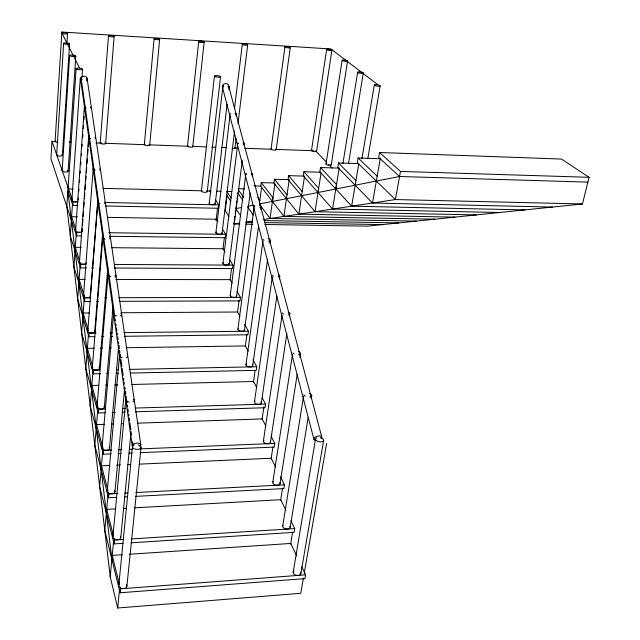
<?xml version="1.0" encoding="UTF-8"?>
<svg xmlns="http://www.w3.org/2000/svg" width="640" height="640" viewBox="0 0 640 640"><rect width="100%" height="100%" fill="white"/><g stroke="black" fill="none" stroke-linecap="round" stroke-linejoin="round"><path stroke-width="0.96" d="M55.984 141.512L51.992 141.368L50.936 158.784L76.584 235.856L81.576 235.92M55.104 141.32L61.8 32.968M56.648 154.928L63.64 43.288M66.904 43.496L67.536 33.56A2.888 0.632 5.4 0 0 63.384 32.576A2.888 0.632 5.4 0 0 63.08 33.656A2.888 0.632 5.4 0 0 67.536 33.56M62.368 155.448L69.576 43.896A2.984 0.68 5.3 0 0 65.28 42.864A2.984 0.68 5.3 0 0 64.968 44.016A2.984 0.68 5.3 0 0 69.576 43.896M62.168 170.752L69.648 55.456M68.096 171.28L75.808 56.08A3.096 0.736 5.3 0 0 71.336 54.992A3.096 0.736 5.3 0 0 71.04 56.24A3.096 0.736 5.3 0 0 75.808 56.08M68.104 187.496L66.824 206.536L110.216 576.752L117.688 608L300.792 593.304L303.424 578.024M68.112 187.784L76.144 68.6M71.872 200.456L80.288 78.384M72.464 204.184L70.28 235.992L80.488 267.864L86.488 267.888M77.848 205.424L72.864 205.328L73.104 201.808L51.992 141.368M81.984 77.176L82.536 69.24A3.216 0.792 5.3 0 0 77.88 68.088A3.216 0.792 5.3 0 0 77.6 69.44A3.216 0.792 5.3 0 0 82.536 69.24M75.568 230.832L84.352 107.088M78.256 200.008L78.4 198.024M78.896 191.08L79.032 189.096M79.528 182.16L79.672 180.176M80.16 173.232L80.304 171.248M80.8 164.312L80.936 162.328M81.432 155.384L81.576 153.4M82.072 146.464L82.208 144.48M82.704 137.536L82.912 134.56M83.336 128.616L83.552 125.64M83.976 119.688L84.184 116.712M84.608 110.768L84.824 107.792M86.728 81.016L86.864 79.032M76.176 234.616L73.888 266.816L84.584 301.448L90.568 301.432M76.584 235.856L76.84 232.296L81.832 232.368M79.44 262.664L88.616 137.232M82.032 231.368L82.248 228.376M82.464 225.384L82.904 219.4M83.128 216.408L83.488 211.424M83.784 207.44L84.144 202.448M84.44 198.464L84.808 193.48M85.096 189.488L85.464 184.504M85.752 180.52L86.048 176.528M86.336 172.536L86.704 167.552M87 163.568L87.36 158.584M87.656 154.592L88.016 149.608M88.24 146.616L88.608 141.632M88.896 137.64L89.04 135.648M80.056 266.512L77.672 299.112L88.888 336.736L94.856 336.664M80.488 267.864L80.752 264.256L80.144 262.376M83.504 296.072L93.264 167.712M84.136 299.984L81.648 332.976L93.416 373.864L100.408 373.712M84.584 301.448L84.864 297.8L79.128 279.368L85.088 279.384M100.216 142.944L108.488 35.896M90.28 296.592L97.784 200.336M87.776 331.176L97.832 202.32M87.096 351.912L88.416 335.144M94.352 348.216L87.4 348.32L85.816 368.536L98.184 412.968L105.176 412.752M88.888 336.736L89.184 333.04L96.144 332.968M105.664 143.448L114.128 36.48A2.832 0.624 5.8 0 0 109.96 35.504A2.832 0.624 5.8 0 0 109.832 36.576A2.832 0.624 5.8 0 0 114.128 36.48M94.72 331.68L102.696 232.648M92.264 368.096L102.816 237.52M92.92 372.12L90.192 405.912L103.216 454.216L111.168 453.888M93.416 373.864L93.72 370.12L99.688 370M99.384 368.584L107.776 268.008M97 406.984L108.072 274.688M97.664 411.072L94.808 445.256L108.536 497.792L116.504 497.376M98.184 412.968L98.504 409.184L91.856 385.464L98.84 385.296M104.304 407.456L112.984 307.088M115.56 277.272L115.736 275.288M101.992 448L113.64 313.992M102.664 452.16L99.664 486.72L114.16 543.904L123.104 543.328M103.216 454.216L103.552 450.392L96.544 424.576L104.528 424.304M109.488 448.456L118.752 345.32M121.336 316.56L121.512 314.584M107.256 491.328L119.536 355.632M106.352 513.104L107.944 495.552M115.664 508.864L106.712 509.36L104.792 530.488L120.12 592.76L304.92 578.624L305.576 574.84L301.784 566.76M108.536 497.792L108.888 493.928L108.392 492.048M144.336 144.528L154.112 38.752M114.968 491.76L124.496 389.84M149.696 145.024L159.656 39.328M112.84 537.168L125.792 399.816M110.216 576.752L113.536 541.456M114.16 543.904L114.528 539.992L114.04 538.072M120.76 537.568L130.84 434.16M118.744 585.736L132.44 446.776M117.688 608L119.456 590.088M120.12 592.76L120.512 588.816L120.04 586.904M126.904 586.112L141.04 447.296M187.496 146.08L198.704 41.552M192.776 146.568L204.168 42.12M201.384 191.056L214.456 76.088M207.248 191.568L220.544 76.696M209.2 203.4L222.952 85.76M215.184 204.12L227.088 104.168M228.832 89.504L229.208 86.384M216.048 220.632L217.552 208.128M215.592 199.976L218.784 204.888L218.384 208.272L105.752 205.992M215.904 232.568L230.024 115.416M234.536 108.104L242.32 44.168M222.008 233.52L234.568 131.128M236.384 116.36L236.624 114.392M227.056 195.736L225.216 210.744L229.016 216.528M234.92 148.232L236.136 138.392M237.96 123.64L247.68 44.96A2.72 0.584 7.3 0 0 243.92 43.888A2.72 0.584 7.3 0 0 243.392 44.848A2.72 0.584 7.3 0 0 247.68 44.96M222.96 249.2L224.4 237.52M222.544 229.296L225.696 234.32L225.264 237.744L109.512 236.28M222.896 263.296L237.784 143.592M239.88 224.064L233.896 223.968L234.256 221.088M234.504 219.176L234.864 216.296M235.232 213.416L235.592 210.544M236.224 205.744L235.856 208.656L240.768 215.864M236.472 203.808L236.84 200.896M237.088 198.96L237.456 196.048M229.144 264.28L242.288 160.408M244.168 145.568L244.416 143.592M230.064 280.088L231.568 268.272M229.456 259.4L232.92 265.12L232.472 268.592L114.488 268.024M230.224 295.488L245.8 174.2M236.616 296.504L250.152 192.976M252.344 176.216L252.6 174.24M237.48 312.616L239.088 300.424M237.04 291.48L240.488 297.384L240.024 300.896L119.456 301.328M237.904 329.248L254.216 206.384M274.16 182.968L261.248 182.624L260.76 186.272L283.92 216.408L434.84 219.192M259.488 203.104L261.632 187.4M244.456 330.304L258.656 225.28M260.8 209.424L261.2 206.456M271.072 148.928L284.944 46.84M245.272 346.528L246.952 334.2M244.656 324.544L248.424 331.224L247.944 334.776L124.68 336.296M245.968 364.688L262.944 241.224M276.192 149.704L290.256 47.624A2.688 0.576 7.7 0 0 286.456 46.56A2.688 0.576 7.7 0 0 286.088 47.52A2.688 0.576 7.7 0 0 290.256 47.624M289.384 179.688L274.432 179.264L273.912 183.048L298.864 214.144L454.832 217.128M416.24 221.112L270.048 218.504L272.944 197.696L261.248 182.624M272.448 201.48L274.848 184.216M252.688 365.784L267.624 259.112M269.84 243.312L270.256 240.344M253.456 382.128L255.08 370.608M252.968 359.816L256.76 366.76L256.256 370.352L130.384 373.064M254.448 401.952L272.28 276.88M304.552 176.12L288.624 175.656L288.056 179.584L315.032 211.704L476.384 214.904M283.92 216.408L289.064 180.792M261.336 403.08L276.928 295.752M279.36 279.008L279.792 276.056M262.056 419.528L263.904 406.912M262.312 398.024L265.528 404.112L264.992 407.744L135.144 411.808M263.368 441.168L281.984 315.496M320.88 172.272L303.928 171.752L303.328 175.848L332.568 209.056L499.68 212.504M298.864 214.144L304.416 177.088M311.52 150.384L326.648 49.456M270.44 442.344L286.888 333.368M289.408 316.68L289.848 313.736M316.6 151.152L331.904 50.232A2.656 0.56 8.1 0 0 328.064 49.176A2.656 0.56 8.1 0 0 327.856 50.128A2.656 0.56 8.1 0 0 331.904 50.232M271.104 458.88L272.896 447.104M271.16 436.424L274.752 443.424L274.192 447.096L140 452.688M339.384 168.128L320.504 167.536L319.848 171.808L351.648 206.168L524.952 209.896M272.768 482.496L292.528 354.288M315.032 211.704L318.64 188.28L303.928 171.752M318.024 192.544L321.032 173.088M326.008 164.016L342.144 60.28M280.04 483.72L297.232 374.264M299.864 357.496L300.48 353.552M331.256 164.808L347.584 61.08A2.744 0.6 8.3 0 0 343.584 59.968A2.744 0.6 8.3 0 0 343.424 60.992A2.744 0.6 8.3 0 0 347.584 61.08M280.608 500.496L282.536 488.328M280.504 476.88L284.472 484.864L283.88 488.576L135.432 496.384M358.48 163.616L338.496 162.96L337.784 167.416L372.504 203.016L552.44 207.056M332.568 209.056L336.48 184.608L320.504 167.536M335.816 189.056L339.072 168.736M282.696 526.112L303.544 396.368M342.944 163.384L357.656 72.2M348.56 163.232L363.288 73.032M290.168 527.392L308.192 417.312M311.248 398.64L311.728 395.688M290.664 544.232L292.688 531.936M290.928 520.72L294.728 528.6L294.112 532.352L131.056 542.816M380 158.72L358.104 157.968L357.328 162.632L395.392 199.552L582.472 203.96L589.064 177.296L561.528 159.064L379.552 152.504L378.704 157.4L399.576 176.504L587.88 182.104M351.648 206.168L358.736 164M361.936 158.8L374.304 85.008M293.184 572.224L315.544 439.016M367.8 158.68L380.152 85.872M300.88 573.552L323.656 440.36M304.264 573.176L326.6 443.568M372.504 203.016L380.248 158.808M379.552 152.504L400.496 171.424L395.392 199.552L263.44 219.504M235.84 208.624L241.72 207.472M247.6 206.312L253.488 205.16M399.576 176.504L259.368 204.008L270.048 218.504M233.896 223.968L239.808 223.072M245.712 222.184L252.608 221.144M582.472 203.96L367.488 226.144L264.8 224.472M120.512 588.816L305.576 574.84M122.216 554.744L112.24 555.408L119.328 584.04M129.2 554.272L290.832 543.44L296.736 556M114.528 539.992L123.488 539.424M131.456 538.92L294.728 528.6M123.624 508.424L126.608 508.256M134.56 507.816L280.776 499.712L285.848 510.216M108.888 493.928L117.864 493.464M124.848 493.104L127.84 492.944M135.824 492.536L284.472 484.864M124.472 496.96L127.464 496.8M109.48 465.456L101.488 465.816L107.904 490.176M116.472 465.144L120.464 464.968M127.448 464.656L130.448 464.528M139.432 464.128L271.232 458.256L275.648 467.128M118.128 453.6L121.112 453.472M129.064 453.144L132.048 453.016M103.552 450.392L111.52 450.064M118.488 449.784L121.472 449.664M129.432 449.336L132.416 449.216M140.384 448.896L274.752 443.424M111.512 424.064L113.504 423.992M121.488 423.72L123.488 423.656M137.456 423.176L262.184 418.912L265.776 425.912M112.168 412.528L115.168 412.44M122.16 412.216L125.152 412.12M98.504 409.184L105.464 408.976M122.368 408.456L125.352 408.368M135.288 408.064L265.528 404.112M105.832 385.12L107.824 385.072M114.816 384.904L117.808 384.832M131.784 384.488L253.576 381.512L256.792 387.592M106.408 373.584L108.4 373.536M116.392 373.368L118.392 373.328M116.584 369.648L118.576 369.608M129.512 369.384L256.76 366.76M100.312 348.12L102.304 348.096M109.256 347.984L111.248 347.96M126.152 347.728L245.384 345.92L248.232 351.128M110.08 332.808L112.072 332.784M124.016 332.648L248.424 331.224M101.816 336.576L103.8 336.552M110.76 336.472L112.744 336.448M89.136 312.96L83.16 313L88.032 329.224M112.056 312.816L114.048 312.8M121.016 312.752L237.584 312.008L239.944 316.184M96.544 301.408L98.536 301.4M84.864 297.8L90.848 297.784M104.816 297.744L106.808 297.744M118.784 297.712L240.488 297.384M115.888 279.44L230.144 279.656L232.112 283.04M91.488 267.912L93.488 267.928M80.752 264.256L85.728 264.288M114.568 264.448L232.92 265.12M81.272 247.376L75.28 247.312L79.536 260.496M111.224 247.672L223.032 248.768L225.008 252.04M108.808 232.728L225.696 234.32M246.128 222.288L252.112 222.384M265.064 222.608L382.68 224.576M245.856 224.16L252.84 224.28M77.6 216.824L71.616 216.72L75.92 229.552M107.52 217.352L216.24 219.24L217.816 221.752M264.144 220.576L398.896 222.904M73.104 201.808L78.096 201.912M105.032 202.48L218.784 204.888M238.488 188.696L244.48 188.848M103.016 188.36L201.912 190.792M206.744 190.912L210.896 191.016M216.888 191.16L220.88 191.256M231.864 191.528L226.752 191.408L231.224 197.92M253.952 185.88L260.944 186.064M400.496 171.424L589.064 177.296M68.968 141.976L70.96 142.048M95.92 142.944L101.912 143.16M104.904 143.264L144.84 144.696M148.832 144.84L188.768 146.272M192.768 146.416L206.744 146.92M211.736 147.096L215.728 147.24M221.72 147.456L226.712 147.632M234.696 147.92L237.696 148.024M244.68 148.28L271.64 149.248M275.632 149.392L313.568 150.752M377.408 84.368L330.976 48.968L61.376 32L79.424 67.76M358.104 157.968L377.168 176.232M338.496 162.96L355.912 180.608M315.568 150.824L326.608 162.312M328.68 164.464L332.136 168.056M288.624 175.656L302.208 191.672M274.432 179.264L287.024 194.8M257.56 197.312L259.856 200.392M238.616 190.248L243.704 197.368M237.624 192.864L242.784 200.16M247.776 207.208L253.296 215M226.344 194.696L230.896 201.376M209.736 190.984L210.808 192.624M72.864 205.328L67.88 190.928L111.872 559.256M87.4 348.32L92.624 366.328M228.424 85.176L321.808 437.152M222.36 86.904L313.92 439.304M106.712 509.36L113.552 536.16M87.088 78.352L140.816 444.784M81.168 78.584L114.208 312.04M114.488 314.016L114.904 316.984M115.184 318.96L115.464 320.944M115.888 323.912L116.168 325.888M116.448 327.864L116.864 330.832M117.152 332.808L117.432 334.792M117.712 336.768L118.128 339.736M118.408 341.712L118.688 343.696M118.968 345.672L119.392 348.64M119.672 350.616L119.952 352.592M120.232 354.576L120.648 357.544M120.928 359.52L121.912 366.448M122.192 368.424L123.168 375.344M123.592 378.312L123.872 380.296M124.152 382.272L124.432 384.248M124.848 387.216L125.128 389.192M125.408 391.176L125.832 394.144M126.112 396.12L126.392 398.096M126.672 400.08L127.088 403.048M127.368 405.024L127.648 407M127.928 408.984L128.352 411.944M128.632 413.928L128.912 415.904M129.192 417.88L129.608 420.848M129.888 422.832L130.872 429.752M131.152 431.728L131.568 434.696M132.552 441.624L133.112 445.584M80.544 79.096L132.28 446.104M330.92 164.328A2.656 0.8 8.6 0 1 330.136 165.28A2.656 0.8 8.6 0 1 326.632 164.664A2.656 0.8 8.6 0 1 326.744 163.592M316.288 150.704A2.568 0.752 8.3 0 1 315.56 151.584A2.568 0.752 8.3 0 1 312.224 151.048A2.568 0.752 8.3 0 1 312.072 150.024M275.656 149.096A2.592 0.768 7.7 0 1 275.344 150.112A2.592 0.768 7.7 0 1 271.832 149.648A2.592 0.768 7.7 0 1 271.68 148.568M234.576 147.688A2.624 0.784 7.1 0 1 234.512 148.52A2.624 0.784 7.1 0 1 232.008 148.584M192.328 146.096A2.656 0.8 6.5 0 1 191.968 147.096A2.656 0.8 6.5 0 1 188.568 146.808A2.656 0.8 6.5 0 1 187.784 145.72M149.416 144.632A2.696 0.816 5.8 0 1 148.52 145.592A2.696 0.816 5.8 0 1 145.016 145.136A2.696 0.816 5.8 0 1 144.984 144.056M105.296 142.968A2.736 0.832 5.1 0 1 104.616 143.992A2.736 0.832 5.1 0 1 101.032 143.64A2.736 0.832 5.1 0 1 100.752 142.52M57.936 142.432A2.784 0.848 4.5 0 1 55.392 141.024M61.704 154.76A2.872 0.904 4.4 0 1 61.488 155.984A2.872 0.904 4.4 0 1 57.568 155.728A2.872 0.904 4.4 0 1 57.264 154.472M67.584 170.632A2.976 0.976 4.4 0 1 67.192 171.856A2.976 0.976 4.4 0 1 63.376 171.68A2.976 0.976 4.4 0 1 62.472 170.4M73.184 188.984A3.088 1.048 4.3 0 1 69.056 188.664A3.088 1.048 4.3 0 1 68.76 187.24M207 191.192A2.952 0.992 6.7 0 1 205.92 192.312A2.952 0.992 6.7 0 1 202.152 191.768A2.952 0.992 6.7 0 1 202 190.456M315.76 440.44A4.088 2.088 -14.5 0 1 314.472 437.736A4.088 2.088 -14.5 0 1 319.976 436.016A4.088 2.088 -14.5 0 1 321.248 438.72M223.056 87.88A3.152 2.368 -15 0 1 223.08 84.688A3.152 2.368 -15 0 1 227.176 83.872A3.152 2.368 -15 0 1 228.12 86.872M132.784 446.984A4.32 2.272 -9.6 0 1 134.008 443.896A4.32 2.272 -9.6 0 1 139.592 443.456A4.32 2.272 -9.6 0 1 139.944 446.416M80.976 80.096A3.296 2.52 -5.4 0 1 83.736 76.192A3.296 2.52 -5.4 0 1 86.736 79.76M320.232 437.648A4.112 2.128 10.6 0 1 323.4 440.976A4.112 2.128 10.6 0 1 317.416 441.208A4.112 2.128 10.6 0 1 316.696 437.792M300.44 572.16A3.904 2.44 11.8 0 1 299.272 575.184A3.904 2.44 11.8 0 1 294.208 574.224A3.904 2.44 11.8 0 1 294.056 570.952M309.592 393.544A3.992 1.936 9.8 0 1 311.736 395.544A3.992 1.936 9.8 0 1 309.672 397.016M305.304 396.24A3.992 1.936 9.8 0 1 303.88 394.784M289.904 526.32A3.792 2.24 10.6 0 1 286.232 529A3.792 2.24 10.6 0 1 283.128 525.288M298.432 351.592A3.872 1.76 9.2 0 1 300.488 353.424A3.872 1.76 9.2 0 1 298.448 354.736M294.216 353.992A3.872 1.76 9.2 0 1 292.904 352.832M279.8 482.736A3.688 2.056 9.7 0 1 278.28 485.112A3.688 2.056 9.7 0 1 273.616 484.128A3.688 2.056 9.7 0 1 273.632 481.44M288.216 312.072A3.76 1.592 8.6 0 1 288.16 314.752M283.736 314.08A3.76 1.592 8.6 0 1 282.424 312.864M270.216 441.44A3.584 1.888 9 0 1 266.48 443.608A3.584 1.888 9 0 1 263.992 440.328M278.224 274.536A3.664 1.448 8.2 0 1 278.12 276.96M273.544 276.176A3.664 1.448 8.2 0 1 272.56 275.2M260.84 401.928A3.496 1.736 8.4 0 1 260.08 404.12A3.496 1.736 8.4 0 1 255.52 403.536A3.496 1.736 8.4 0 1 255.072 401.192M268.448 238.848A3.56 1.312 7.9 0 1 268.608 241.144M263.928 240.272A3.56 1.312 7.9 0 1 263.2 239.376M252.496 365.024A3.408 1.6 8 0 1 251 366.824A3.408 1.6 8 0 1 246.696 365.968A3.408 1.6 8 0 1 246.808 363.896M259.768 205.184A3.472 1.192 7.6 0 1 259.584 207.16M255.024 206.32A3.472 1.192 7.6 0 1 254.328 205.504M244.16 329.464A3.32 1.472 7.6 0 1 241.04 331.24A3.32 1.472 7.6 0 1 238.328 328.728M251.224 173.08A3.384 1.08 7.4 0 1 251.28 174.84M246.776 174.176A3.384 1.08 7.4 0 1 245.904 173.32M236.448 295.864A3.24 1.352 7.4 0 1 233.112 297.32A3.24 1.352 7.4 0 1 230.648 295.016M243.088 142.528A3.304 0.976 7.3 0 1 243.112 144.112M238.512 143.368A3.304 0.976 7.3 0 1 237.888 142.792M228.744 263.448A3.168 1.24 7.1 0 1 227.952 264.984A3.168 1.24 7.1 0 1 223.808 264.448A3.168 1.24 7.1 0 1 223.504 262.776M235.072 113.336A3.224 0.88 7.1 0 1 235.328 114.848M230.848 114.136A3.224 0.88 7.1 0 1 230.248 113.6M221.76 232.864A3.096 1.136 7 0 1 220.672 234.176A3.096 1.136 7 0 1 216.712 233.6A3.096 1.136 7 0 1 216.504 232.096M228.2 85.736A3.152 0.792 7 0 1 228.16 86.912M223.728 86.328A3.152 0.792 7 0 1 223.032 85.544M214.664 203.312A3.032 1.048 6.8 0 1 214.256 204.648A3.032 1.048 6.8 0 1 210.296 204.272A3.032 1.048 6.8 0 1 209.64 202.84M86.704 78.712A3.304 0.84 5.3 0 1 86.392 79.392M82.152 79.352A3.304 0.84 5.3 0 1 80.96 77.976M77.72 201.488A3.168 1.112 4.3 0 1 73.36 201.568A3.168 1.112 4.3 0 1 72.344 199.968M90.472 107.096A3.384 0.936 5.1 0 1 90.608 108.136M86.272 108.144A3.384 0.936 5.1 0 1 85.04 106.624M81.872 230.92A3.24 1.208 4.2 0 1 78.576 232.296A3.24 1.208 4.2 0 1 75.888 230.392M95.072 137.28A3.464 1.04 5 0 1 95.032 138.328M90.6 138.384A3.464 1.04 5 0 1 89.312 136.704M85.976 262.832A3.32 1.32 4 0 1 82.544 264.24A3.32 1.32 4 0 1 79.632 262.296M99.712 168.912A3.552 1.152 4.9 0 1 99.488 170.168M95.152 170.192A3.552 1.152 4.9 0 1 93.816 168.344M89.992 295.928A3.4 1.44 3.9 0 1 88.76 297.648A3.4 1.44 3.9 0 1 84.416 297.184A3.4 1.44 3.9 0 1 84.192 295.312M104.6 202.224A3.648 1.28 4.8 0 1 104.592 203.512M99.936 203.688A3.648 1.28 4.8 0 1 98.344 201.752M94.416 330.952A3.48 1.576 3.8 0 1 91.032 332.992A3.48 1.576 3.8 0 1 88.272 330.456M109.76 237.336A3.744 1.416 4.7 0 1 109.552 238.88M104.992 239.008A3.744 1.416 4.7 0 1 103.328 236.88M98.912 367.64A3.568 1.712 3.7 0 1 98.096 369.776A3.568 1.712 3.7 0 1 93.504 369.528A3.568 1.712 3.7 0 1 92.776 367.304M115.376 274.56A3.84 1.568 4.6 0 1 114.76 276.232M110.696 276.4A3.84 1.568 4.6 0 1 108.816 273.856M103.976 406.6A3.664 1.872 3.6 0 1 100.448 409.088A3.664 1.872 3.6 0 1 97.512 406.12M120.96 313.616A3.952 1.728 4.5 0 1 120.52 315.632M116.344 315.864A3.952 1.728 4.5 0 1 114.168 313.208M109.144 447.52A3.76 2.04 3.5 0 1 107.856 450.016A3.76 2.04 3.5 0 1 103.032 449.536A3.76 2.04 3.5 0 1 102.72 446.888M127.056 355.144A4.064 1.912 4.5 0 1 126.336 357.496M122.336 357.672A4.064 1.912 4.5 0 1 120.072 354.752M114.608 490.744A3.864 2.232 3.4 0 1 110.936 493.776A3.864 2.232 3.4 0 1 107.784 490.288M133.52 399.192A4.184 2.112 4.5 0 1 132.808 401.808M129.104 402.112A4.184 2.112 4.5 0 1 126.328 398.832M120.384 536.464A3.968 2.44 3.3 0 1 119.064 539.464A3.968 2.44 3.3 0 1 113.968 538.976A3.968 2.44 3.3 0 1 113.592 535.824M138.016 444.88A4.312 2.336 4.6 0 1 140.496 448.392A4.312 2.336 4.6 0 1 133.92 448.656A4.312 2.336 4.6 0 1 134.136 445.032M126.32 584.672A4.08 2.664 3.3 0 1 125.488 588.04A4.08 2.664 3.3 0 1 120.232 587.904A4.08 2.664 3.3 0 1 119.288 584.488M375.504 85.752A2.96 0.688 8.8 0 0 380.136 85.936A2.96 0.688 8.8 0 0 376.048 84.632A2.96 0.688 8.8 0 0 375.504 85.752M358.776 72.896A2.848 0.64 8.5 0 0 363.272 73.096A2.848 0.64 8.5 0 0 359.368 71.864A2.848 0.64 8.5 0 0 358.776 72.896M199.952 42.176A2.752 0.6 6.8 0 0 204.168 42.176A2.752 0.6 6.8 0 0 200.192 41.152A2.752 0.6 6.8 0 0 199.952 42.176M155.296 39.384A2.792 0.616 6.3 0 0 159.648 39.384A2.792 0.616 6.3 0 0 155.712 38.36A2.792 0.616 6.3 0 0 155.296 39.384M215.88 76.848A3.072 0.752 6.9 0 0 220.552 76.768A3.072 0.752 6.9 0 0 216.08 75.56A3.072 0.752 6.9 0 0 215.88 76.848"/></g></svg>
